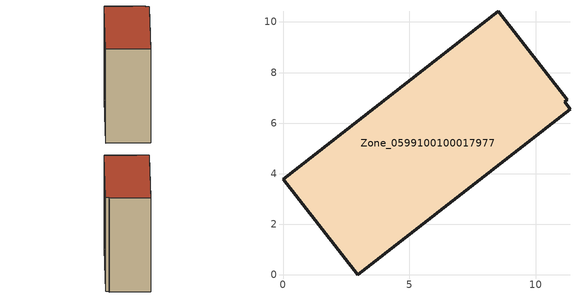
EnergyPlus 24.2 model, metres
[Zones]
Zone_0599100100017977
 floor ground (C_G): 0,3.78 8.52,10.43 11.25,6.92 11.13,6.84 11.35,6.55 2.95,0 z0
 wall outside (C_F): 0,3.78 2.95,0 11.35,6.55 11.13,6.84 11.25,6.92 8.52,10.43 0,3.78 z0:11.12
 roof outside (C_R): 8.52,10.43 0,3.78 2.95,0 11.35,6.55 11.13,6.84 11.25,6.92 z11.12
[BUILDING]
Pand.0599100100017977: North Axis=0; Terrain=City; Loads Convergence Tolerance Value=0.04; Temperature Convergence Tolerance Value=0.4; Solar Distribution=FullExterior; Maximum Number of Warmup Days=25; Minimum Number of Warmup Days=1
[Site:Location]
Rotterdam.The.Hague.AP_ZH_NLD Design_Conditions: Latitude=51.96; Longitude=4.45; Time Zone=1; Elevation=-4.5
[SITE:GROUNDTEMPERATURE:BUILDINGSURFACE]
18, 18, 18, 18, 18, 18, 18, 18, 18, 18, 18, 18
[MATERIAL] Thermal Absorptance=0.9; Solar Absorptance=0.7; Visible Absorptance=0.7
Name | Roughness | Thickness | Conductivity | Density | Specific Heat
G.TI.2015-2018 | MediumSmooth | 0.15 | 0.0428571 | 540 | 1210
F.TI.2015-2018 | Rough | 0.3 | 0.0666667 | 1920 | 840
R.TI.2015-2018 | MediumRough | 0.2 | 0.0333333 | 1500 | 1000
[CONSTRUCTION]
C_G: G.TI.2015-2018
C_F: F.TI.2015-2018
C_R: R.TI.2015-2018
[ZONE]
Zone_0599100100017977: Type=1; Multiplier=1; Ceiling Height=Autocalculate; Volume=Autocalculate; Floor Area=autocalculate; Part of Total Floor Area=Yes
[ZONEINFILTRATION:DESIGNFLOWRATE]
Infil_Zone_0599100100017977: Zone or ZoneList or Space or SpaceList=Zone_0599100100017977; Schedule=AlwaysOn; Design Flow Rate Calculation Method=Flow/Area; Flow Rate per Floor Area=0.0015; Constant Term Coefficient=1; Temperature Term Coefficient=0; Velocity Term Coefficient=0; Velocity Squared Term Coefficient=0
[HVACTEMPLATE:ZONE:IDEALLOADSAIRSYSTEM]
Zone_0599100100017977: Maximum Heating Supply Air Temperature=50; Minimum Cooling Supply Air Temperature=13; Maximum Heating Supply Air Humidity Ratio=0.0156; Minimum Cooling Supply Air Humidity Ratio=0.0077; Heating Limit=NoLimit; Cooling Limit=NoLimit; Dehumidification Control Type=ConstantSensibleHeatRatio; Cooling Sensible Heat Ratio=0.7; Dehumidification Setpoint=60; Humidification Control Type=None; Humidification Setpoint=30; Outdoor Air Method=None; Outdoor Air Flow Rate per Person=0.00944; Outdoor Air Flow Rate per Zone Floor Area=0; Outdoor Air Flow Rate per Zone=0; Demand Controlled Ventilation Type=None; Outdoor Air Economizer Type=NoEconomizer; Heat Recovery Type=None; Sensible Heat Recovery Effectiveness=0.7; Latent Heat Recovery Effectiveness=0.65
[ZONECONTROL:THERMOSTAT]
ThermostatControl_Zone_0599100100017977: Zone or ZoneList=Zone_0599100100017977; Control Type Schedule=DualSetpointControlType; Control 1=Thermostat_Zone_0599100100017977; Temperature Difference Between Cutout And Setpoint=0
[THERMOSTATSETPOINT:DUALSETPOINT]
Thermostat_Zone_0599100100017977: Heating Setpoint Temperature Schedule=HeatingSetpoint_Zone_0599100100017977; Cooling Setpoint Temperature Schedule=CoolingSetpoint_Zone_0599100100017977
[SCHEDULE:COMPACT]
HeatingSetpoint_Zone_0599100100017977: Through: 12/31, For: AllDays, Until: 24:00, 21
CoolingSetpoint_Zone_0599100100017977: Through: 12/31, For: AllDays, Until: 24:00, 24
DualSetpointControlType: Through: 12/31, For: AllDays, Until: 24:00, 4
AlwaysOn: Through: 12/31, For: AllDays, Until: 24:00, 1
